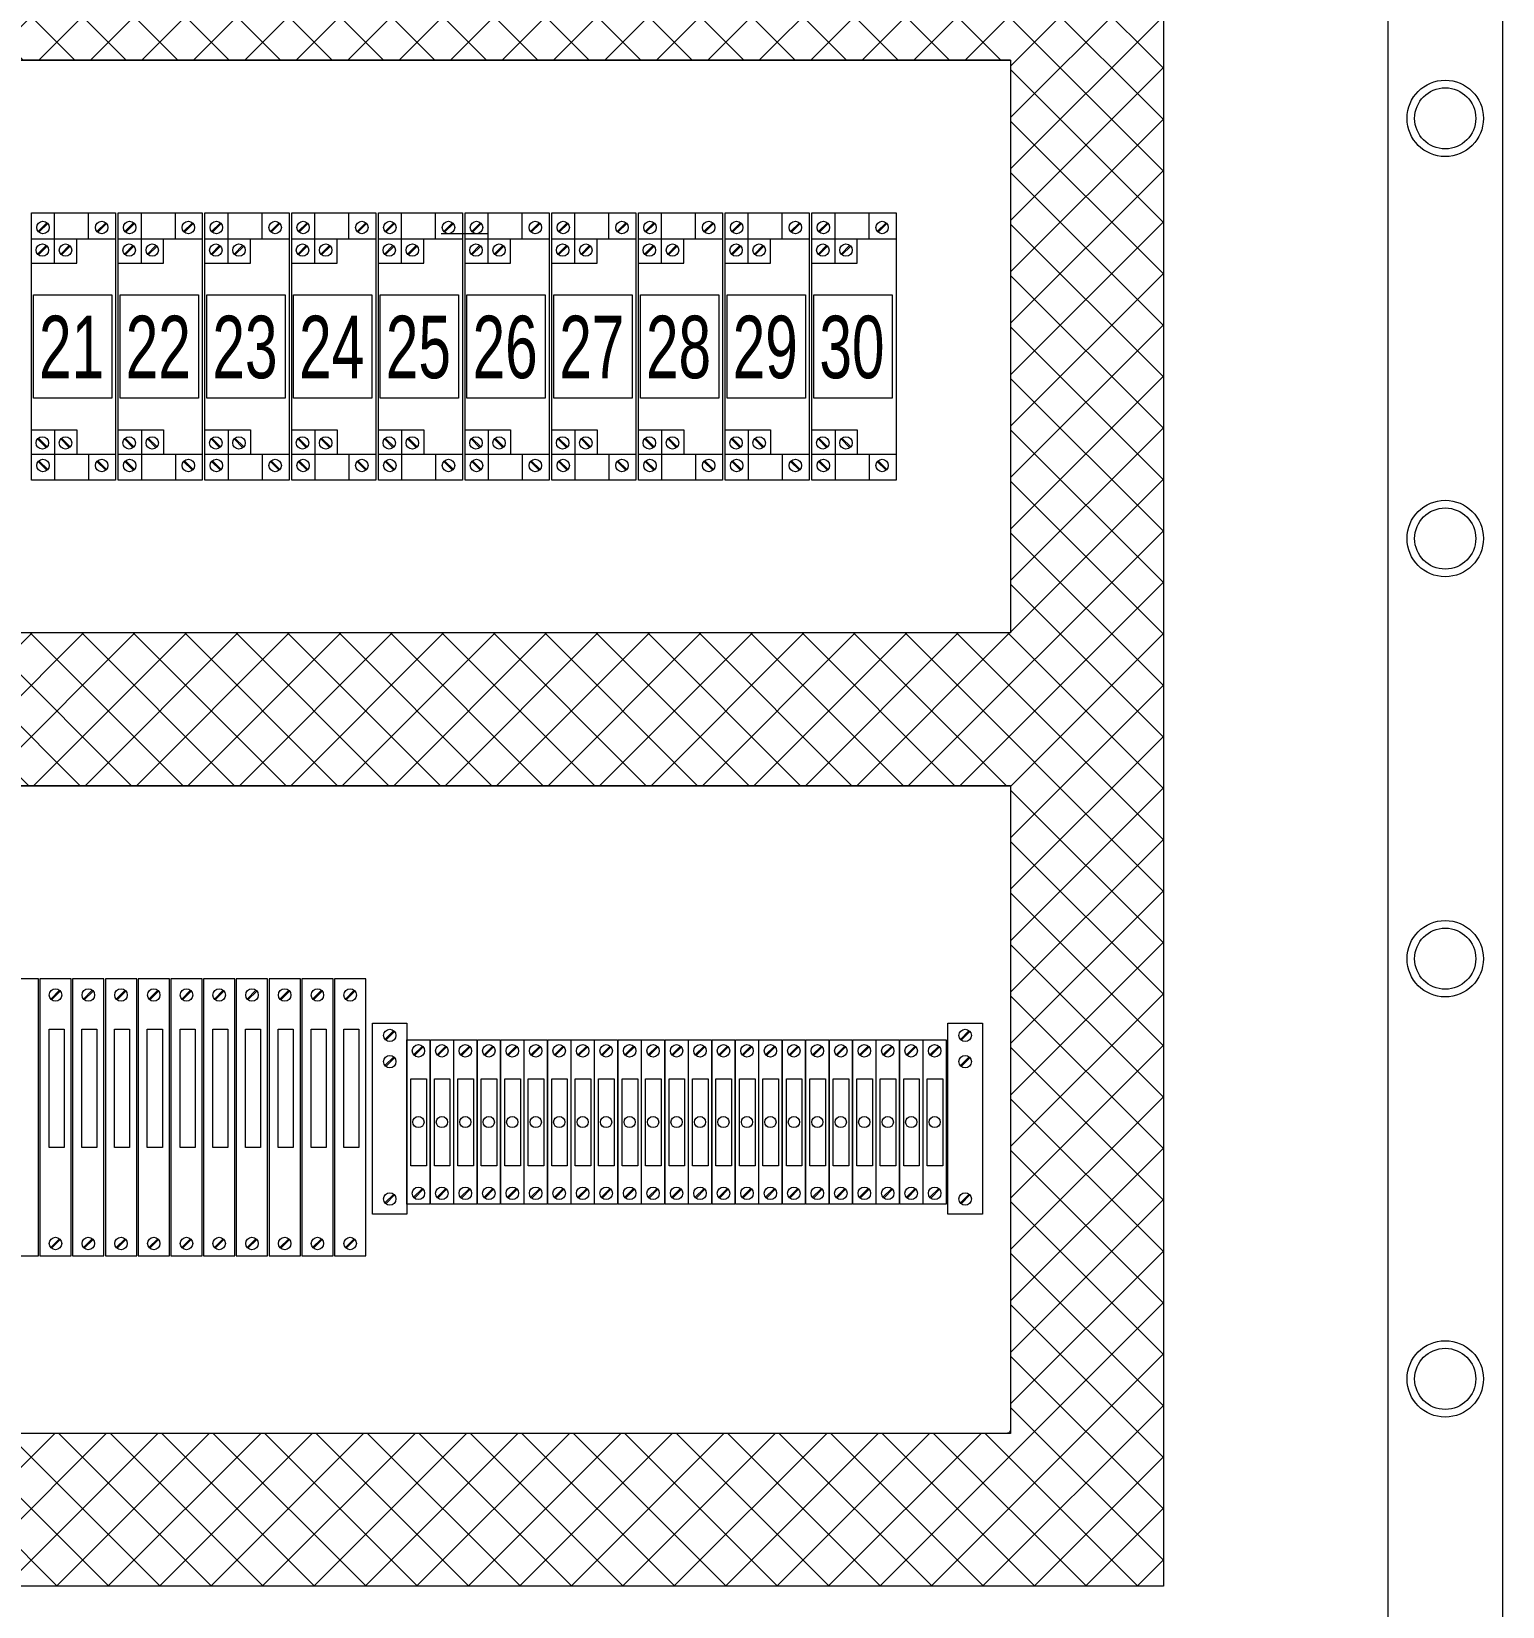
# Model space of a CAD drawing. Header units: millimetres. Extents: x 43457 to 72822, y 60284 to 123188.
# Drawn here: x 44801.3 to 45186.4, y 61870.8 to 62283.1 of the extents above; entities that cross this region are included whole.
import ezdxf

# ---------------------------------------------------------------- set-up
doc = ezdxf.new("R2010")
doc.units = ezdxf.units.MM
doc.header["$LTSCALE"] = 10
doc.layers.add('1轮廓实线层', color=7, linetype='Continuous', lineweight=18)
doc.layers.add('6文字层', color=3, linetype='Continuous', lineweight=18)
doc.styles.add('样式 1', font='', dxfattribs={"width": 0.9})
doc.styles.get('样式 1').set_extended_font_data('幼圆')

msp = doc.modelspace()

# ---------------------------------------------------------------- hatches: boundary and pattern name
at = {"layer": '1轮廓实线层'}
h = msp.add_hatch(dxfattribs=at)
h.set_pattern_fill('ANSI37', color=4, scale=3, style=0)
h.set_pattern_definition([(45, (4295.804, 0), (-6.7351921, 6.7351921), []), (135, (4295.804, 0), (-6.7351921, -6.7351921), [])])
h.paths.add_polyline_path([(44314.25, 62495.65), (45057.67, 62495.65), (45057.67, 62315.64), (44314.25, 62315.64)], flags=16)
h.paths.add_polyline_path([(44314.23, 62275.64), (45057.67, 62275.64), (45057.67, 62125.64), (44314.23, 62125.64)], flags=16)
h.paths.add_polyline_path([(44314.23, 62085.64), (45057.67, 62085.64), (45057.67, 61916.1), (44314.23, 61916.1)], flags=16)
h.paths.add_polyline_path([(44275.23, 62534.64), (45097.67, 62534.64), (45097.67, 61876.11), (44275.23, 61876.11)])

# ---------------------------------------------------------------- linework, layer by layer
for p, q in [((45057.67, 62275.64), (44314.23, 62275.64)), ((45057.67, 62125.64), (44314.23, 62125.64)), ((45057.67, 62085.64), (44314.23, 62085.64))]:
    msp.add_line(p, q, dxfattribs=at)
at = {"layer": '1轮廓实线层', "lineweight": 13}
for p, q in [((44801.36, 62235.64), (44823.36, 62235.64)), ((44801.36, 62165.64), (44801.36, 62235.64)), ((44803.09, 62230.73), (44805.39, 62233.03)), ((44803.3, 62230.53), (44805.59, 62232.83)), ((44807.39, 62229.95), (44807.39, 62235.64)), ((44816.31, 62228.8), (44816.31, 62235.64)), ((44818.47, 62230.73), (44820.77, 62233.03)), ((44818.68, 62230.53), (44820.97, 62232.83)), ((44823.36, 62235.64), (44823.36, 62165.64)), ((44824.06, 62235.64), (44846.06, 62235.64)), ((44824.06, 62165.64), (44824.06, 62235.64)), ((44825.79, 62230.73), (44828.09, 62233.03)), ((44826, 62230.53), (44828.29, 62232.83)), ((44830.1, 62229.95), (44830.1, 62235.64)), ((44839.01, 62228.8), (44839.01, 62235.64)), ((44841.18, 62230.73), (44843.47, 62233.03)), ((44841.38, 62230.53), (44843.68, 62232.83)), ((44846.06, 62235.64), (44846.06, 62165.64)), ((44846.76, 62235.64), (44868.76, 62235.64)), ((44846.76, 62165.64), (44846.76, 62235.64)), ((44848.5, 62230.73), (44850.79, 62233.03)), ((44848.7, 62230.53), (44851, 62232.83)), ((44852.8, 62229.95), (44852.8, 62235.64)), ((44861.71, 62228.8), (44861.71, 62235.64)), ((44863.88, 62230.73), (44866.17, 62233.03)), ((44864.08, 62230.53), (44866.38, 62232.83)), ((44868.76, 62235.64), (44868.76, 62165.64)), ((44869.46, 62235.64), (44891.46, 62235.64)), ((44869.46, 62165.64), (44869.46, 62235.64)), ((44871.2, 62230.73), (44873.49, 62233.03)), ((44871.4, 62230.53), (44873.7, 62232.83)), ((44875.5, 62229.95), (44875.5, 62235.64)), ((44884.41, 62228.8), (44884.41, 62235.64)), ((44886.58, 62230.73), (44888.87, 62233.03)), ((44886.78, 62230.53), (44889.08, 62232.83)), ((44891.46, 62235.64), (44891.46, 62165.64)), ((44892.16, 62235.64), (44914.16, 62235.64)), ((44892.16, 62165.64), (44892.16, 62235.64)), ((44893.9, 62230.73), (44896.19, 62233.03)), ((44894.1, 62230.53), (44896.4, 62232.83)), ((44898.2, 62229.95), (44898.2, 62235.64)), ((44907.11, 62228.8), (44907.11, 62235.64)), ((44909.28, 62230.73), (44911.58, 62233.03)), ((44909.48, 62230.53), (44911.78, 62232.83)), ((44914.16, 62235.64), (44914.16, 62165.64)), ((44914.86, 62235.64), (44936.86, 62235.64)), ((44914.86, 62165.64), (44914.86, 62235.64)), ((44916.6, 62230.73), (44918.9, 62233.03)), ((44916.8, 62230.53), (44919.1, 62232.83)), ((44920.9, 62229.95), (44920.9, 62235.64)), ((44929.81, 62228.8), (44929.81, 62235.64)), ((44931.98, 62230.73), (44934.28, 62233.03)), ((44932.18, 62230.53), (44934.48, 62232.83)), ((44936.86, 62235.64), (44936.86, 62165.64)), ((44937.56, 62235.64), (44959.56, 62235.64)), ((44937.56, 62165.64), (44937.56, 62235.64)), ((44939.3, 62230.73), (44941.6, 62233.03)), ((44939.5, 62230.53), (44941.8, 62232.83)), ((44943.6, 62229.95), (44943.6, 62235.64)), ((44952.51, 62228.8), (44952.51, 62235.64)), ((44954.68, 62230.73), (44956.98, 62233.03)), ((44954.88, 62230.53), (44957.18, 62232.83)), ((44959.56, 62235.64), (44959.56, 62165.64)), ((44960.26, 62235.64), (44982.26, 62235.64)), ((44960.26, 62165.64), (44960.26, 62235.64)), ((44962, 62230.73), (44964.3, 62233.03)), ((44962.2, 62230.53), (44964.5, 62232.83)), ((44966.3, 62229.95), (44966.3, 62235.64)), ((44975.21, 62228.8), (44975.21, 62235.64)), ((44977.38, 62230.73), (44979.68, 62233.03)), ((44977.58, 62230.53), (44979.88, 62232.83)), ((44982.26, 62235.64), (44982.26, 62165.64)), ((44982.97, 62235.64), (45004.97, 62235.64)), ((44982.97, 62165.64), (44982.97, 62235.64)), ((44984.7, 62230.73), (44987, 62233.03)), ((44984.9, 62230.53), (44987.2, 62232.83)), ((44989, 62229.95), (44989, 62235.64)), ((44997.91, 62228.8), (44997.91, 62235.64)), ((45000.08, 62230.73), (45002.38, 62233.03)), ((45000.28, 62230.53), (45002.58, 62232.83)), ((45004.97, 62235.64), (45004.97, 62165.64)), ((45005.67, 62235.64), (45027.67, 62235.64)), ((45005.67, 62165.64), (45005.67, 62235.64)), ((45007.4, 62230.73), (45009.7, 62233.03)), ((45007.6, 62230.53), (45009.9, 62232.83)), ((45011.7, 62229.95), (45011.7, 62235.64)), ((45020.61, 62228.8), (45020.61, 62235.64)), ((45022.78, 62230.73), (45025.08, 62233.03)), ((45022.98, 62230.53), (45025.28, 62232.83)), ((45027.67, 62235.64), (45027.67, 62165.64)), ((44801.36, 62228.8), (44823.36, 62228.8)), ((44807.39, 62222.46), (44807.39, 62229.95)), ((44813.23, 62222.46), (44813.23, 62228.8)), ((44824.06, 62228.8), (44846.06, 62228.8)), ((44830.1, 62222.46), (44830.1, 62229.95)), ((44835.94, 62222.46), (44835.94, 62228.8)), ((44846.76, 62228.8), (44868.76, 62228.8)), ((44852.8, 62222.46), (44852.8, 62229.95)), ((44858.64, 62222.46), (44858.64, 62228.8)), ((44869.46, 62228.8), (44891.46, 62228.8)), ((44875.5, 62222.46), (44875.5, 62229.95)), ((44881.34, 62222.46), (44881.34, 62228.8)), ((44892.16, 62228.8), (44914.16, 62228.8)), ((44898.2, 62222.46), (44898.2, 62229.95)), ((44904.04, 62222.46), (44904.04, 62228.8)), ((44917.57, 62230.1), (44908.57, 62230.1)), ((44918.81, 62230.1), (44909.81, 62230.1)), ((44920.85, 62230.1), (44911.85, 62230.1)), ((44914.86, 62228.8), (44936.86, 62228.8)), ((44920.9, 62222.46), (44920.9, 62229.95)), ((44926.74, 62222.46), (44926.74, 62228.8)), ((44937.56, 62228.8), (44959.56, 62228.8)), ((44943.6, 62222.46), (44943.6, 62229.95)), ((44949.44, 62222.46), (44949.44, 62228.8)), ((44960.26, 62228.8), (44982.26, 62228.8)), ((44966.3, 62222.46), (44966.3, 62229.95)), ((44972.14, 62222.46), (44972.14, 62228.8)), ((44982.97, 62228.8), (45004.97, 62228.8)), ((44989, 62222.46), (44989, 62229.95)), ((44994.84, 62222.46), (44994.84, 62228.8)), ((45005.67, 62228.8), (45027.67, 62228.8)), ((45011.7, 62222.46), (45011.7, 62229.95)), ((45017.54, 62222.46), (45017.54, 62228.8)), ((44802.95, 62224.83), (44805.25, 62227.13)), ((44803.15, 62224.63), (44805.45, 62226.93)), ((44809.01, 62224.83), (44811.31, 62227.13)), ((44809.21, 62224.63), (44811.51, 62226.93)), ((44825.65, 62224.83), (44827.95, 62227.13)), ((44825.85, 62224.63), (44828.15, 62226.93)), ((44831.71, 62224.83), (44834.01, 62227.13)), ((44831.91, 62224.63), (44834.21, 62226.93)), ((44848.35, 62224.83), (44850.65, 62227.13)), ((44848.55, 62224.63), (44850.85, 62226.93)), ((44854.41, 62224.83), (44856.71, 62227.13)), ((44854.61, 62224.63), (44856.91, 62226.93)), ((44871.05, 62224.83), (44873.35, 62227.13)), ((44871.25, 62224.63), (44873.55, 62226.93)), ((44877.11, 62224.83), (44879.41, 62227.13)), ((44877.31, 62224.63), (44879.61, 62226.93)), ((44893.75, 62224.83), (44896.05, 62227.13)), ((44893.95, 62224.63), (44896.25, 62226.93)), ((44899.81, 62224.83), (44902.11, 62227.13)), ((44900.01, 62224.63), (44902.31, 62226.93)), ((44916.45, 62224.83), (44918.75, 62227.13)), ((44916.65, 62224.63), (44918.95, 62226.93)), ((44922.51, 62224.83), (44924.81, 62227.13)), ((44922.71, 62224.63), (44925.01, 62226.93)), ((44939.15, 62224.83), (44941.45, 62227.13)), ((44939.35, 62224.63), (44941.65, 62226.93)), ((44945.21, 62224.83), (44947.51, 62227.13)), ((44945.41, 62224.63), (44947.71, 62226.93)), ((44961.85, 62224.83), (44964.15, 62227.13)), ((44962.05, 62224.63), (44964.35, 62226.93)), ((44967.91, 62224.83), (44970.21, 62227.13)), ((44968.11, 62224.63), (44970.41, 62226.93)), ((44984.55, 62224.83), (44986.85, 62227.13)), ((44984.75, 62224.63), (44987.05, 62226.93)), ((44990.61, 62224.83), (44992.91, 62227.13)), ((44990.81, 62224.63), (44993.11, 62226.93)), ((45007.25, 62224.83), (45009.55, 62227.13)), ((45007.45, 62224.63), (45009.75, 62226.93)), ((45013.31, 62224.83), (45015.61, 62227.13)), ((45013.51, 62224.63), (45015.81, 62226.93)), ((44801.36, 62222.46), (44813.23, 62222.46)), ((44824.06, 62222.46), (44835.94, 62222.46)), ((44846.76, 62222.46), (44858.64, 62222.46)), ((44869.46, 62222.46), (44881.34, 62222.46)), ((44892.16, 62222.46), (44904.04, 62222.46)), ((44914.86, 62222.46), (44926.74, 62222.46)), ((44937.56, 62222.46), (44949.44, 62222.46)), ((44960.26, 62222.46), (44972.14, 62222.46)), ((44982.97, 62222.46), (44994.84, 62222.46)), ((45005.67, 62222.46), (45017.54, 62222.46)), ((44801.36, 62178.82), (44813.23, 62178.82)), ((44807.39, 62178.82), (44807.39, 62171.33)), ((44813.23, 62178.82), (44813.23, 62172.47)), ((44824.06, 62178.82), (44835.94, 62178.82)), ((44830.1, 62178.82), (44830.1, 62171.33)), ((44835.94, 62178.82), (44835.94, 62172.47)), ((44846.76, 62178.82), (44858.64, 62178.82)), ((44852.8, 62178.82), (44852.8, 62171.33)), ((44858.64, 62178.82), (44858.64, 62172.47)), ((44869.46, 62178.82), (44881.34, 62178.82)), ((44875.5, 62178.82), (44875.5, 62171.33)), ((44881.34, 62178.82), (44881.34, 62172.47)), ((44892.16, 62178.82), (44904.04, 62178.82)), ((44898.2, 62178.82), (44898.2, 62171.33)), ((44904.04, 62178.82), (44904.04, 62172.47)), ((44914.86, 62178.82), (44926.74, 62178.82)), ((44920.9, 62178.82), (44920.9, 62171.33)), ((44926.74, 62178.82), (44926.74, 62172.47)), ((44937.56, 62178.82), (44949.44, 62178.82)), ((44943.6, 62178.82), (44943.6, 62171.33)), ((44949.44, 62178.82), (44949.44, 62172.47)), ((44960.26, 62178.82), (44972.14, 62178.82)), ((44966.3, 62178.82), (44966.3, 62171.33)), ((44972.14, 62178.82), (44972.14, 62172.47)), ((44982.97, 62178.82), (44994.84, 62178.82)), ((44989, 62178.82), (44989, 62171.33)), ((44994.84, 62178.82), (44994.84, 62172.47)), ((45005.67, 62178.82), (45017.54, 62178.82)), ((45011.7, 62178.82), (45011.7, 62171.33)), ((45017.54, 62178.82), (45017.54, 62172.47)), ((44802.95, 62176.45), (44805.25, 62174.15)), ((44803.15, 62176.65), (44805.45, 62174.35)), ((44809.01, 62176.45), (44811.31, 62174.15)), ((44809.21, 62176.65), (44811.51, 62174.35)), ((44825.65, 62176.45), (44827.95, 62174.15)), ((44825.85, 62176.65), (44828.15, 62174.35)), ((44831.71, 62176.45), (44834.01, 62174.15)), ((44831.91, 62176.65), (44834.21, 62174.35)), ((44848.35, 62176.45), (44850.65, 62174.15)), ((44848.55, 62176.65), (44850.85, 62174.35)), ((44854.41, 62176.45), (44856.71, 62174.15)), ((44854.61, 62176.65), (44856.91, 62174.35)), ((44871.05, 62176.45), (44873.35, 62174.15)), ((44871.25, 62176.65), (44873.55, 62174.35)), ((44877.11, 62176.45), (44879.41, 62174.15)), ((44877.31, 62176.65), (44879.61, 62174.35)), ((44893.75, 62176.45), (44896.05, 62174.15)), ((44893.95, 62176.65), (44896.25, 62174.35)), ((44899.81, 62176.45), (44902.11, 62174.15)), ((44900.01, 62176.65), (44902.31, 62174.35)), ((44916.45, 62176.45), (44918.75, 62174.15)), ((44916.65, 62176.65), (44918.95, 62174.35)), ((44922.51, 62176.45), (44924.81, 62174.15)), ((44922.71, 62176.65), (44925.01, 62174.35)), ((44939.15, 62176.45), (44941.45, 62174.15)), ((44939.35, 62176.65), (44941.65, 62174.35)), ((44945.21, 62176.45), (44947.51, 62174.15)), ((44945.41, 62176.65), (44947.71, 62174.35)), ((44961.85, 62176.45), (44964.15, 62174.15)), ((44962.05, 62176.65), (44964.35, 62174.35)), ((44967.91, 62176.45), (44970.21, 62174.15)), ((44968.11, 62176.65), (44970.41, 62174.35)), ((44984.55, 62176.45), (44986.85, 62174.15)), ((44984.75, 62176.65), (44987.05, 62174.35)), ((44990.61, 62176.45), (44992.91, 62174.15)), ((44990.81, 62176.65), (44993.11, 62174.35)), ((45007.25, 62176.45), (45009.55, 62174.15)), ((45007.45, 62176.65), (45009.75, 62174.35)), ((45013.31, 62176.45), (45015.61, 62174.15)), ((45013.51, 62176.65), (45015.81, 62174.35)), ((44801.36, 62172.47), (44823.36, 62172.47)), ((44803.09, 62170.55), (44805.39, 62168.25)), ((44803.3, 62170.75), (44805.59, 62168.45)), ((44807.39, 62171.33), (44807.39, 62165.64)), ((44816.31, 62172.47), (44816.31, 62165.64)), ((44818.47, 62170.55), (44820.77, 62168.25)), ((44818.68, 62170.75), (44820.97, 62168.45)), ((44824.06, 62172.47), (44846.06, 62172.47)), ((44825.79, 62170.55), (44828.09, 62168.25)), ((44826, 62170.75), (44828.29, 62168.45)), ((44830.1, 62171.33), (44830.1, 62165.64)), ((44839.01, 62172.47), (44839.01, 62165.64)), ((44841.18, 62170.55), (44843.47, 62168.25)), ((44841.38, 62170.75), (44843.68, 62168.45)), ((44846.76, 62172.47), (44868.76, 62172.47)), ((44848.5, 62170.55), (44850.79, 62168.25)), ((44848.7, 62170.75), (44851, 62168.45)), ((44852.8, 62171.33), (44852.8, 62165.64)), ((44861.71, 62172.47), (44861.71, 62165.64)), ((44863.88, 62170.55), (44866.17, 62168.25)), ((44864.08, 62170.75), (44866.38, 62168.45)), ((44869.46, 62172.47), (44891.46, 62172.47)), ((44871.2, 62170.55), (44873.49, 62168.25)), ((44871.4, 62170.75), (44873.7, 62168.45)), ((44875.5, 62171.33), (44875.5, 62165.64)), ((44884.41, 62172.47), (44884.41, 62165.64)), ((44886.58, 62170.55), (44888.87, 62168.25)), ((44886.78, 62170.75), (44889.08, 62168.45)), ((44892.16, 62172.47), (44914.16, 62172.47)), ((44893.9, 62170.55), (44896.19, 62168.25)), ((44894.1, 62170.75), (44896.4, 62168.45)), ((44898.2, 62171.33), (44898.2, 62165.64)), ((44907.11, 62172.47), (44907.11, 62165.64)), ((44909.28, 62170.55), (44911.58, 62168.25)), ((44909.48, 62170.75), (44911.78, 62168.45)), ((44914.86, 62172.47), (44936.86, 62172.47)), ((44916.6, 62170.55), (44918.9, 62168.25)), ((44916.8, 62170.75), (44919.1, 62168.45)), ((44920.9, 62171.33), (44920.9, 62165.64)), ((44929.81, 62172.47), (44929.81, 62165.64)), ((44931.98, 62170.55), (44934.28, 62168.25)), ((44932.18, 62170.75), (44934.48, 62168.45)), ((44937.56, 62172.47), (44959.56, 62172.47)), ((44939.3, 62170.55), (44941.6, 62168.25)), ((44939.5, 62170.75), (44941.8, 62168.45)), ((44943.6, 62171.33), (44943.6, 62165.64)), ((44952.51, 62172.47), (44952.51, 62165.64)), ((44954.68, 62170.55), (44956.98, 62168.25)), ((44954.88, 62170.75), (44957.18, 62168.45)), ((44960.26, 62172.47), (44982.26, 62172.47)), ((44962, 62170.55), (44964.3, 62168.25)), ((44962.2, 62170.75), (44964.5, 62168.45)), ((44966.3, 62171.33), (44966.3, 62165.64)), ((44975.21, 62172.47), (44975.21, 62165.64)), ((44977.38, 62170.55), (44979.68, 62168.25)), ((44977.58, 62170.75), (44979.88, 62168.45)), ((44982.97, 62172.47), (45004.97, 62172.47)), ((44984.7, 62170.55), (44987, 62168.25)), ((44984.9, 62170.75), (44987.2, 62168.45)), ((44989, 62171.33), (44989, 62165.64)), ((44997.91, 62172.47), (44997.91, 62165.64)), ((45000.08, 62170.55), (45002.38, 62168.25)), ((45000.28, 62170.75), (45002.58, 62168.45)), ((45005.67, 62172.47), (45027.67, 62172.47)), ((45007.4, 62170.55), (45009.7, 62168.25)), ((45007.6, 62170.75), (45009.9, 62168.45)), ((45011.7, 62171.33), (45011.7, 62165.64)), ((45020.61, 62172.47), (45020.61, 62165.64)), ((45022.78, 62170.55), (45025.08, 62168.25)), ((45022.98, 62170.75), (45025.28, 62168.45)), ((44823.36, 62165.64), (44801.36, 62165.64)), ((44846.06, 62165.64), (44824.06, 62165.64)), ((44868.76, 62165.64), (44846.76, 62165.64)), ((44891.46, 62165.64), (44869.46, 62165.64)), ((44914.16, 62165.64), (44892.16, 62165.64)), ((44936.86, 62165.64), (44914.86, 62165.64)), ((44959.56, 62165.64), (44937.56, 62165.64)), ((44982.26, 62165.64), (44960.26, 62165.64)), ((45004.97, 62165.64), (44982.97, 62165.64)), ((45027.67, 62165.64), (45005.67, 62165.64)), ((44803.17, 62035.07), (44794.97, 62035.07)), ((44803.17, 61962.57), (44803.17, 62035.07)), ((44811.74, 62035.07), (44803.54, 62035.07)), ((44803.54, 62035.07), (44803.54, 61962.57)), ((44811.74, 61962.57), (44811.74, 62035.07)), ((44820.31, 62035.07), (44812.11, 62035.07)), ((44812.11, 62035.07), (44812.11, 61962.57)), ((44820.31, 61962.57), (44820.31, 62035.07)), ((44828.88, 62035.07), (44820.68, 62035.07)), ((44820.68, 62035.07), (44820.68, 61962.57)), ((44828.88, 61962.57), (44828.88, 62035.07)), ((44837.45, 62035.07), (44829.25, 62035.07)), ((44829.25, 62035.07), (44829.25, 61962.57)), ((44837.45, 61962.57), (44837.45, 62035.07)), ((44846.02, 62035.07), (44837.82, 62035.07)), ((44837.82, 62035.07), (44837.82, 61962.57)), ((44846.02, 61962.57), (44846.02, 62035.07)), ((44854.59, 62035.07), (44846.39, 62035.07)), ((44846.39, 62035.07), (44846.39, 61962.57)), ((44854.59, 61962.57), (44854.59, 62035.07)), ((44863.16, 62035.07), (44854.96, 62035.07)), ((44854.96, 62035.07), (44854.96, 61962.57)), ((44863.16, 61962.57), (44863.16, 62035.07)), ((44871.73, 62035.07), (44863.53, 62035.07)), ((44863.53, 62035.07), (44863.53, 61962.57)), ((44871.73, 61962.57), (44871.73, 62035.07)), ((44880.3, 62035.07), (44872.1, 62035.07)), ((44872.1, 62035.07), (44872.1, 61962.57)), ((44880.3, 61962.57), (44880.3, 62035.07)), ((44888.87, 62035.07), (44880.67, 62035.07)), ((44880.67, 62035.07), (44880.67, 61962.57)), ((44888.87, 61962.57), (44888.87, 62035.07)), ((44806.39, 62029.81), (44808.69, 62032.11)), ((44806.59, 62029.61), (44808.89, 62031.91)), ((44814.96, 62029.81), (44817.26, 62032.11)), ((44815.16, 62029.61), (44817.46, 62031.91)), ((44823.53, 62029.81), (44825.83, 62032.11)), ((44823.73, 62029.61), (44826.03, 62031.91)), ((44832.1, 62029.81), (44834.4, 62032.11)), ((44832.3, 62029.61), (44834.6, 62031.91)), ((44840.67, 62029.81), (44842.97, 62032.11)), ((44840.87, 62029.61), (44843.17, 62031.91)), ((44849.24, 62029.81), (44851.54, 62032.11)), ((44849.44, 62029.61), (44851.74, 62031.91)), ((44857.81, 62029.81), (44860.11, 62032.11)), ((44858.01, 62029.61), (44860.31, 62031.91)), ((44866.38, 62029.81), (44868.68, 62032.11)), ((44866.58, 62029.61), (44868.88, 62031.91)), ((44874.95, 62029.81), (44877.25, 62032.11)), ((44875.15, 62029.61), (44877.45, 62031.91)), ((44883.52, 62029.81), (44885.82, 62032.11)), ((44883.72, 62029.61), (44886.02, 62031.91)), ((44890.64, 62023.51), (44899.64, 62023.51)), ((44890.64, 61973.51), (44890.64, 62023.51)), ((44899.64, 62023.51), (44899.64, 61973.51)), ((45041.27, 62023.51), (45050.27, 62023.51)), ((45041.27, 61973.51), (45041.27, 62023.51)), ((45050.27, 62023.51), (45050.27, 61973.51)), ((44893.89, 62019.24), (44896.19, 62021.54)), ((44894.09, 62019.04), (44896.39, 62021.34)), ((44899.64, 62019.11), (44905.64, 62019.11)), ((44899.64, 61976.11), (44899.64, 62019.11)), ((44901.39, 62015.21), (44903.69, 62017.51)), ((44905.64, 62019.11), (44905.64, 61976.11)), ((44905.78, 62019.11), (44911.78, 62019.11)), ((44905.78, 61976.11), (44905.78, 62019.11)), ((44907.53, 62015.21), (44909.83, 62017.51)), ((44911.78, 62019.11), (44911.78, 61976.11)), ((44911.92, 62019.11), (44917.92, 62019.11)), ((44911.92, 61976.11), (44911.92, 62019.11)), ((44913.67, 62015.21), (44915.97, 62017.51)), ((44917.92, 62019.11), (44917.92, 61976.11)), ((44918.07, 62019.11), (44924.07, 62019.11)), ((44918.07, 61976.11), (44918.07, 62019.11)), ((44919.82, 62015.21), (44922.12, 62017.51)), ((44924.07, 62019.11), (44924.07, 61976.11)), ((44924.21, 62019.11), (44930.21, 62019.11)), ((44924.21, 61976.11), (44924.21, 62019.11)), ((44925.96, 62015.21), (44928.26, 62017.51)), ((44930.21, 62019.11), (44930.21, 61976.11)), ((44930.35, 62019.11), (44936.35, 62019.11)), ((44930.35, 61976.11), (44930.35, 62019.11)), ((44932.1, 62015.21), (44934.4, 62017.51)), ((44936.35, 62019.11), (44936.35, 61976.11)), ((44936.5, 62019.11), (44942.5, 62019.11)), ((44936.5, 61976.11), (44936.5, 62019.11)), ((44938.25, 62015.21), (44940.55, 62017.51)), ((44942.5, 62019.11), (44942.5, 61976.11)), ((44942.64, 62019.11), (44948.64, 62019.11)), ((44942.64, 61976.11), (44942.64, 62019.11)), ((44944.39, 62015.21), (44946.69, 62017.51)), ((44948.64, 62019.11), (44948.64, 61976.11)), ((44948.78, 62019.11), (44954.78, 62019.11)), ((44948.78, 61976.11), (44948.78, 62019.11)), ((44950.54, 62015.21), (44952.83, 62017.51)), ((44954.78, 62019.11), (44954.78, 61976.11)), ((44954.93, 62019.11), (44960.93, 62019.11)), ((44954.93, 61976.11), (44954.93, 62019.11)), ((44956.68, 62015.21), (44958.98, 62017.51)), ((44960.93, 62019.11), (44960.93, 61976.11)), ((44961.07, 62019.11), (44967.07, 62019.11)), ((44961.07, 61976.11), (44961.07, 62019.11)), ((44962.82, 62015.21), (44965.12, 62017.51)), ((44967.07, 62019.11), (44967.07, 61976.11)), ((44967.22, 62019.11), (44973.22, 62019.11)), ((44967.22, 61976.11), (44967.22, 62019.11)), ((44968.97, 62015.21), (44971.26, 62017.51)), ((44973.22, 62019.11), (44973.22, 61976.11)), ((44973.36, 62019.11), (44979.36, 62019.11)), ((44973.36, 61976.11), (44973.36, 62019.11)), ((44975.11, 62015.21), (44977.41, 62017.51)), ((44979.36, 62019.11), (44979.36, 61976.11)), ((44979.5, 62019.11), (44985.5, 62019.11)), ((44979.5, 61976.11), (44979.5, 62019.11)), ((44981.25, 62015.21), (44983.55, 62017.51)), ((44985.5, 62019.11), (44985.5, 61976.11)), ((44985.65, 62019.11), (44991.65, 62019.11)), ((44985.65, 61976.11), (44985.65, 62019.11)), ((44987.4, 62015.21), (44989.69, 62017.51)), ((44991.65, 62019.11), (44991.65, 61976.11)), ((44991.79, 62019.11), (44997.79, 62019.11)), ((44991.79, 61976.11), (44991.79, 62019.11)), ((44993.54, 62015.21), (44995.84, 62017.51)), ((44997.79, 62019.11), (44997.79, 61976.11)), ((44997.93, 62019.11), (45003.93, 62019.11)), ((44997.93, 61976.11), (44997.93, 62019.11)), ((44999.68, 62015.21), (45001.98, 62017.51)), ((45003.93, 62019.11), (45003.93, 61976.11)), ((45004.08, 62019.11), (45010.08, 62019.11)), ((45004.08, 61976.11), (45004.08, 62019.11)), ((45005.83, 62015.21), (45008.13, 62017.51)), ((45010.08, 62019.11), (45010.08, 61976.11)), ((45010.22, 62019.11), (45016.22, 62019.11)), ((45010.22, 61976.11), (45010.22, 62019.11)), ((45011.97, 62015.21), (45014.27, 62017.51)), ((45016.22, 62019.11), (45016.22, 61976.11)), ((45016.36, 62019.11), (45022.36, 62019.11)), ((45016.36, 61976.11), (45016.36, 62019.11)), ((45018.11, 62015.21), (45020.41, 62017.51)), ((45022.36, 62019.11), (45022.36, 61976.11)), ((45022.51, 62019.11), (45028.51, 62019.11)), ((45022.51, 61976.11), (45022.51, 62019.11)), ((45024.26, 62015.21), (45026.56, 62017.51)), ((45028.51, 62019.11), (45028.51, 61976.11)), ((45028.65, 62019.11), (45034.65, 62019.11)), ((45028.65, 61976.11), (45028.65, 62019.11)), ((45030.4, 62015.21), (45032.7, 62017.51)), ((45034.65, 62019.11), (45034.65, 61976.11)), ((45034.79, 62019.11), (45040.79, 62019.11)), ((45034.79, 61976.11), (45034.79, 62019.11)), ((45036.54, 62015.21), (45038.84, 62017.51)), ((45040.79, 62019.11), (45040.79, 61976.11)), ((45040.94, 61976.11), (45040.94, 62019.11)), ((45044.52, 62019.24), (45046.82, 62021.54)), ((45044.72, 62019.04), (45047.02, 62021.34)), ((44893.89, 62012.37), (44896.19, 62014.67)), ((44894.09, 62012.17), (44896.39, 62014.46)), ((44901.59, 62015.01), (44903.89, 62017.31)), ((44907.73, 62015.01), (44910.03, 62017.31)), ((44913.88, 62015.01), (44916.17, 62017.31)), ((44920.02, 62015.01), (44922.32, 62017.31)), ((44926.16, 62015.01), (44928.46, 62017.31)), ((44932.31, 62015.01), (44934.6, 62017.31)), ((44938.45, 62015.01), (44940.75, 62017.31)), ((44944.59, 62015.01), (44946.89, 62017.31)), ((44950.74, 62015.01), (44953.04, 62017.31)), ((44956.88, 62015.01), (44959.18, 62017.31)), ((44963.02, 62015.01), (44965.32, 62017.31)), ((44969.17, 62015.01), (44971.47, 62017.31)), ((44975.31, 62015.01), (44977.61, 62017.31)), ((44981.45, 62015.01), (44983.75, 62017.31)), ((44987.6, 62015.01), (44989.9, 62017.31)), ((44993.74, 62015.01), (44996.04, 62017.31)), ((44999.89, 62015.01), (45002.18, 62017.31)), ((45006.03, 62015.01), (45008.33, 62017.31)), ((45012.17, 62015.01), (45014.47, 62017.31)), ((45018.32, 62015.01), (45020.61, 62017.31)), ((45024.46, 62015.01), (45026.76, 62017.31)), ((45030.6, 62015.01), (45032.9, 62017.31)), ((45036.75, 62015.01), (45039.04, 62017.31)), ((45044.52, 62012.37), (45046.82, 62014.67)), ((45044.72, 62012.17), (45047.02, 62014.46)), ((44893.89, 61976.42), (44896.19, 61978.72)), ((44894.09, 61976.22), (44896.39, 61978.52)), ((44901.39, 61977.91), (44903.69, 61980.21)), ((44901.59, 61977.71), (44903.89, 61980.01)), ((44907.53, 61977.91), (44909.83, 61980.21)), ((44907.73, 61977.71), (44910.03, 61980.01)), ((44913.67, 61977.91), (44915.97, 61980.21)), ((44913.88, 61977.71), (44916.17, 61980.01)), ((44919.82, 61977.91), (44922.12, 61980.21)), ((44920.02, 61977.71), (44922.32, 61980.01)), ((44925.96, 61977.91), (44928.26, 61980.21)), ((44926.16, 61977.71), (44928.46, 61980.01)), ((44932.1, 61977.91), (44934.4, 61980.21)), ((44932.31, 61977.71), (44934.6, 61980.01)), ((44938.25, 61977.91), (44940.55, 61980.21)), ((44938.45, 61977.71), (44940.75, 61980.01)), ((44944.39, 61977.91), (44946.69, 61980.21)), ((44944.59, 61977.71), (44946.89, 61980.01)), ((44950.54, 61977.91), (44952.83, 61980.21)), ((44950.74, 61977.71), (44953.04, 61980.01)), ((44956.68, 61977.91), (44958.98, 61980.21)), ((44956.88, 61977.71), (44959.18, 61980.01)), ((44962.82, 61977.91), (44965.12, 61980.21)), ((44963.02, 61977.71), (44965.32, 61980.01)), ((44968.97, 61977.91), (44971.26, 61980.21)), ((44969.17, 61977.71), (44971.47, 61980.01)), ((44975.11, 61977.91), (44977.41, 61980.21)), ((44975.31, 61977.71), (44977.61, 61980.01)), ((44981.25, 61977.91), (44983.55, 61980.21)), ((44981.45, 61977.71), (44983.75, 61980.01)), ((44987.4, 61977.91), (44989.69, 61980.21)), ((44987.6, 61977.71), (44989.9, 61980.01)), ((44993.54, 61977.91), (44995.84, 61980.21)), ((44993.74, 61977.71), (44996.04, 61980.01)), ((44999.68, 61977.91), (45001.98, 61980.21)), ((44999.89, 61977.71), (45002.18, 61980.01)), ((45005.83, 61977.91), (45008.13, 61980.21)), ((45006.03, 61977.71), (45008.33, 61980.01)), ((45011.97, 61977.91), (45014.27, 61980.21)), ((45012.17, 61977.71), (45014.47, 61980.01)), ((45018.11, 61977.91), (45020.41, 61980.21)), ((45018.32, 61977.71), (45020.61, 61980.01)), ((45024.26, 61977.91), (45026.56, 61980.21)), ((45024.46, 61977.71), (45026.76, 61980.01)), ((45030.4, 61977.91), (45032.7, 61980.21)), ((45030.6, 61977.71), (45032.9, 61980.01)), ((45036.54, 61977.91), (45038.84, 61980.21)), ((45036.75, 61977.71), (45039.04, 61980.01)), ((45044.52, 61976.42), (45046.82, 61978.72)), ((45044.72, 61976.22), (45047.02, 61978.52)), ((44899.64, 61973.51), (44890.64, 61973.51)), ((44905.64, 61976.11), (44899.64, 61976.11)), ((44911.78, 61976.11), (44905.78, 61976.11)), ((44917.92, 61976.11), (44911.92, 61976.11)), ((44924.07, 61976.11), (44918.07, 61976.11)), ((44930.21, 61976.11), (44924.21, 61976.11)), ((44936.35, 61976.11), (44930.35, 61976.11)), ((44942.5, 61976.11), (44936.5, 61976.11)), ((44948.64, 61976.11), (44942.64, 61976.11)), ((44954.78, 61976.11), (44948.78, 61976.11)), ((44960.93, 61976.11), (44954.93, 61976.11)), ((44967.07, 61976.11), (44961.07, 61976.11)), ((44973.22, 61976.11), (44967.22, 61976.11)), ((44979.36, 61976.11), (44973.36, 61976.11)), ((44985.5, 61976.11), (44979.5, 61976.11)), ((44991.65, 61976.11), (44985.65, 61976.11)), ((44997.79, 61976.11), (44991.79, 61976.11)), ((45003.93, 61976.11), (44997.93, 61976.11)), ((45010.08, 61976.11), (45004.08, 61976.11)), ((45016.22, 61976.11), (45010.22, 61976.11)), ((45022.36, 61976.11), (45016.36, 61976.11)), ((45028.51, 61976.11), (45022.51, 61976.11)), ((45034.65, 61976.11), (45028.65, 61976.11)), ((45040.79, 61976.11), (45034.79, 61976.11)), ((45050.27, 61973.51), (45041.27, 61973.51)), ((44806.39, 61964.77), (44808.69, 61967.07)), ((44806.59, 61964.57), (44808.89, 61966.87)), ((44814.96, 61964.77), (44817.26, 61967.07)), ((44815.16, 61964.57), (44817.46, 61966.87)), ((44823.53, 61964.77), (44825.83, 61967.07)), ((44823.73, 61964.57), (44826.03, 61966.87)), ((44832.1, 61964.77), (44834.4, 61967.07)), ((44832.3, 61964.57), (44834.6, 61966.87)), ((44840.67, 61964.77), (44842.97, 61967.07)), ((44840.87, 61964.57), (44843.17, 61966.87)), ((44849.24, 61964.77), (44851.54, 61967.07)), ((44849.44, 61964.57), (44851.74, 61966.87)), ((44857.81, 61964.77), (44860.11, 61967.07)), ((44858.01, 61964.57), (44860.31, 61966.87)), ((44866.38, 61964.77), (44868.68, 61967.07)), ((44866.58, 61964.57), (44868.88, 61966.87)), ((44874.95, 61964.77), (44877.25, 61967.07)), ((44875.15, 61964.57), (44877.45, 61966.87)), ((44883.52, 61964.77), (44885.82, 61967.07)), ((44883.72, 61964.57), (44886.02, 61966.87)), ((44794.97, 61962.57), (44803.17, 61962.57)), ((44803.54, 61962.57), (44811.74, 61962.57)), ((44812.11, 61962.57), (44820.31, 61962.57)), ((44820.68, 61962.57), (44828.88, 61962.57)), ((44829.25, 61962.57), (44837.45, 61962.57)), ((44837.82, 61962.57), (44846.02, 61962.57)), ((44846.39, 61962.57), (44854.59, 61962.57)), ((44854.96, 61962.57), (44863.16, 61962.57)), ((44863.53, 61962.57), (44871.73, 61962.57)), ((44872.1, 61962.57), (44880.3, 61962.57)), ((44880.67, 61962.57), (44888.87, 61962.57))]:
    msp.add_line(p, q, dxfattribs=at)
at = {"layer": '1轮廓实线层'}
for points in [[(44186.45, 62595.37, -0.414214), (44196.45, 62605.37), (45176.45, 62605.37, -0.414214), (45186.45, 62595.37), (45186.45, 61815.37, -0.414214), (45176.45, 61805.37), (44196.45, 61805.37, -0.414214), (44186.45, 61815.37)], [(44216.45, 62565.37, -0.414214), (44226.45, 62575.37), (45146.45, 62575.37, -0.414214), (45156.45, 62565.37), (45156.45, 61845.37, -0.414214), (45146.45, 61835.37), (44226.45, 61835.37, -0.414214), (44216.45, 61845.37)]]:
    msp.add_lwpolyline(points, format="xyb", close=True, dxfattribs=at)
for points in [[(44275.23, 62534.64), (45097.67, 62534.64), (45097.67, 61876.11), (44275.23, 61876.11)], [(44314.23, 62275.64), (45057.67, 62275.64), (45057.67, 62125.64), (44314.23, 62125.64)], [(44314.23, 62085.64), (45057.67, 62085.64), (45057.67, 61916.1), (44314.23, 61916.1)]]:
    msp.add_lwpolyline(points, close=True, dxfattribs=at)
msp.add_lwpolyline([(45057.67, 62275.64), (45057.67, 62125.64)], dxfattribs=at)
at = {"layer": '1轮廓实线层', "lineweight": 13}
for points in [[(44801.85, 62214.15), (44822.36, 62214.15), (44822.36, 62187.13), (44801.85, 62187.13)], [(44824.55, 62214.15), (44845.06, 62214.15), (44845.06, 62187.13), (44824.55, 62187.13)], [(44847.25, 62214.15), (44867.76, 62214.15), (44867.76, 62187.13), (44847.25, 62187.13)], [(44869.95, 62214.15), (44890.46, 62214.15), (44890.46, 62187.13), (44869.95, 62187.13)], [(44892.65, 62214.15), (44913.16, 62214.15), (44913.16, 62187.13), (44892.65, 62187.13)], [(44915.35, 62214.15), (44935.86, 62214.15), (44935.86, 62187.13), (44915.35, 62187.13)], [(44938.05, 62214.15), (44958.56, 62214.15), (44958.56, 62187.13), (44938.05, 62187.13)], [(44960.75, 62214.15), (44981.26, 62214.15), (44981.26, 62187.13), (44960.75, 62187.13)], [(44983.45, 62214.15), (45003.96, 62214.15), (45003.96, 62187.13), (44983.45, 62187.13)], [(45006.15, 62214.15), (45026.66, 62214.15), (45026.66, 62187.13), (45006.15, 62187.13)], [(44805.96, 62021.92), (44809.9, 62021.92), (44809.9, 61990.98), (44805.96, 61990.98)], [(44814.53, 62021.92), (44818.47, 62021.92), (44818.47, 61990.98), (44814.53, 61990.98)], [(44823.1, 62021.92), (44827.04, 62021.92), (44827.04, 61990.98), (44823.1, 61990.98)], [(44831.67, 62021.92), (44835.61, 62021.92), (44835.61, 61990.98), (44831.67, 61990.98)], [(44840.24, 62021.92), (44844.18, 62021.92), (44844.18, 61990.98), (44840.24, 61990.98)], [(44848.81, 62021.92), (44852.75, 62021.92), (44852.75, 61990.98), (44848.81, 61990.98)], [(44857.38, 62021.92), (44861.32, 62021.92), (44861.32, 61990.98), (44857.38, 61990.98)], [(44865.95, 62021.92), (44869.89, 62021.92), (44869.89, 61990.98), (44865.95, 61990.98)], [(44874.52, 62021.92), (44878.46, 62021.92), (44878.46, 61990.98), (44874.52, 61990.98)], [(44883.09, 62021.92), (44887.04, 62021.92), (44887.04, 61990.98), (44883.09, 61990.98)], [(44900.67, 62008.94), (44904.75, 62008.94), (44904.75, 61986.18), (44900.67, 61986.18)], [(44906.81, 62008.94), (44910.9, 62008.94), (44910.9, 61986.18), (44906.81, 61986.18)], [(44912.96, 62008.94), (44917.04, 62008.94), (44917.04, 61986.18), (44912.96, 61986.18)], [(44919.1, 62008.94), (44923.18, 62008.94), (44923.18, 61986.18), (44919.1, 61986.18)], [(44925.25, 62008.94), (44929.33, 62008.94), (44929.33, 61986.18), (44925.25, 61986.18)], [(44931.39, 62008.94), (44935.47, 62008.94), (44935.47, 61986.18), (44931.39, 61986.18)], [(44937.53, 62008.94), (44941.61, 62008.94), (44941.61, 61986.18), (44937.53, 61986.18)], [(44943.68, 62008.94), (44947.76, 62008.94), (44947.76, 61986.18), (44943.68, 61986.18)], [(44949.82, 62008.94), (44953.9, 62008.94), (44953.9, 61986.18), (44949.82, 61986.18)], [(44955.96, 62008.94), (44960.04, 62008.94), (44960.04, 61986.18), (44955.96, 61986.18)], [(44962.11, 62008.94), (44966.19, 62008.94), (44966.19, 61986.18), (44962.11, 61986.18)], [(44968.25, 62008.94), (44972.33, 62008.94), (44972.33, 61986.18), (44968.25, 61986.18)], [(44974.39, 62008.94), (44978.47, 62008.94), (44978.47, 61986.18), (44974.39, 61986.18)], [(44980.54, 62008.94), (44984.62, 62008.94), (44984.62, 61986.18), (44980.54, 61986.18)], [(44986.68, 62008.94), (44990.76, 62008.94), (44990.76, 61986.18), (44986.68, 61986.18)], [(44992.82, 62008.94), (44996.9, 62008.94), (44996.9, 61986.18), (44992.82, 61986.18)], [(44998.97, 62008.94), (45003.05, 62008.94), (45003.05, 61986.18), (44998.97, 61986.18)], [(45005.11, 62008.94), (45009.19, 62008.94), (45009.19, 61986.18), (45005.11, 61986.18)], [(45011.26, 62008.94), (45015.34, 62008.94), (45015.34, 61986.18), (45011.26, 61986.18)], [(45017.4, 62008.94), (45021.48, 62008.94), (45021.48, 61986.18), (45017.4, 61986.18)], [(45023.54, 62008.94), (45027.62, 62008.94), (45027.62, 61986.18), (45023.54, 61986.18)], [(45029.69, 62008.94), (45033.77, 62008.94), (45033.77, 61986.18), (45029.69, 61986.18)], [(45035.83, 62008.94), (45039.91, 62008.94), (45039.91, 61986.18), (45035.83, 61986.18)]]:
    msp.add_lwpolyline(points, close=True, dxfattribs=at)
at = {"layer": '1轮廓实线层'}
msp.add_lwpolyline([(45057.67, 62085.64), (45057.67, 61917.11, -0.414214), (45056.67, 61916.11), (44315.23, 61916.11, -0.414214), (44314.23, 61917.11), (44314.23, 62085.64)], format="xyb", dxfattribs=at)
for centre, radius in [((45171.45, 62260.37), 10), ((45171.45, 62260.37), 8), ((45171.45, 62150.37), 10), ((45171.45, 62150.37), 8), ((45171.45, 62040.37), 10), ((45171.45, 62040.37), 8), ((45171.45, 61930.37), 10), ((45171.45, 61930.37), 8)]:
    msp.add_circle(centre, radius, dxfattribs=at)
at = {"layer": '1轮廓实线层', "lineweight": 13}
for centre, radius in [((44804.34, 62231.78), 1.63), ((44819.72, 62231.78), 1.63), ((44827.04, 62231.78), 1.63), ((44842.42, 62231.78), 1.63), ((44849.74, 62231.78), 1.63), ((44865.13, 62231.78), 1.63), ((44872.45, 62231.78), 1.63), ((44887.83, 62231.78), 1.63), ((44895.15, 62231.78), 1.63), ((44910.53, 62231.78), 1.63), ((44917.85, 62231.78), 1.63), ((44933.23, 62231.78), 1.63), ((44940.55, 62231.78), 1.63), ((44955.93, 62231.78), 1.63), ((44963.25, 62231.78), 1.63), ((44978.63, 62231.78), 1.63), ((44985.95, 62231.78), 1.63), ((45001.33, 62231.78), 1.63), ((45008.65, 62231.78), 1.63), ((45024.03, 62231.78), 1.63), ((44804.2, 62225.88), 1.63), ((44810.26, 62225.88), 1.63), ((44826.9, 62225.88), 1.63), ((44832.96, 62225.88), 1.63), ((44849.6, 62225.88), 1.63), ((44855.66, 62225.88), 1.63), ((44872.3, 62225.88), 1.63), ((44878.36, 62225.88), 1.63), ((44895, 62225.88), 1.63), ((44901.06, 62225.88), 1.63), ((44917.7, 62225.88), 1.63), ((44923.76, 62225.88), 1.63), ((44940.4, 62225.88), 1.63), ((44946.46, 62225.88), 1.63), ((44963.1, 62225.88), 1.63), ((44969.16, 62225.88), 1.63), ((44985.8, 62225.88), 1.63), ((44991.86, 62225.88), 1.63), ((45008.5, 62225.88), 1.63), ((45014.56, 62225.88), 1.63), ((44804.2, 62175.4), 1.63), ((44810.26, 62175.4), 1.63), ((44826.9, 62175.4), 1.63), ((44832.96, 62175.4), 1.63), ((44849.6, 62175.4), 1.63), ((44855.66, 62175.4), 1.63), ((44872.3, 62175.4), 1.63), ((44878.36, 62175.4), 1.63), ((44895, 62175.4), 1.63), ((44901.06, 62175.4), 1.63), ((44917.7, 62175.4), 1.63), ((44923.76, 62175.4), 1.63), ((44940.4, 62175.4), 1.63), ((44946.46, 62175.4), 1.63), ((44963.1, 62175.4), 1.63), ((44969.16, 62175.4), 1.63), ((44985.8, 62175.4), 1.63), ((44991.86, 62175.4), 1.63), ((45008.5, 62175.4), 1.63), ((45014.56, 62175.4), 1.63), ((44804.34, 62169.5), 1.63), ((44819.72, 62169.5), 1.63), ((44827.04, 62169.5), 1.63), ((44842.42, 62169.5), 1.63), ((44849.74, 62169.5), 1.63), ((44865.13, 62169.5), 1.63), ((44872.45, 62169.5), 1.63), ((44887.83, 62169.5), 1.63), ((44895.15, 62169.5), 1.63), ((44910.53, 62169.5), 1.63), ((44917.85, 62169.5), 1.63), ((44933.23, 62169.5), 1.63), ((44940.55, 62169.5), 1.63), ((44955.93, 62169.5), 1.63), ((44963.25, 62169.5), 1.63), ((44978.63, 62169.5), 1.63), ((44985.95, 62169.5), 1.63), ((45001.33, 62169.5), 1.63), ((45008.65, 62169.5), 1.63), ((45024.03, 62169.5), 1.63), ((44807.64, 62030.86), 1.63), ((44816.21, 62030.86), 1.63), ((44824.78, 62030.86), 1.63), ((44833.35, 62030.86), 1.63), ((44841.92, 62030.86), 1.63), ((44850.49, 62030.86), 1.63), ((44859.06, 62030.86), 1.63), ((44867.63, 62030.86), 1.63), ((44876.2, 62030.86), 1.63), ((44884.77, 62030.86), 1.63), ((44895.14, 62020.29), 1.63), ((45045.77, 62020.29), 1.63), ((44902.64, 62016.26), 1.63), ((44908.78, 62016.26), 1.63), ((44914.92, 62016.26), 1.63), ((44921.07, 62016.26), 1.63), ((44927.21, 62016.26), 1.63), ((44933.35, 62016.26), 1.63), ((44939.5, 62016.26), 1.63), ((44945.64, 62016.26), 1.63), ((44951.78, 62016.26), 1.63), ((44957.93, 62016.26), 1.63), ((44964.07, 62016.26), 1.63), ((44970.22, 62016.26), 1.63), ((44976.36, 62016.26), 1.63), ((44982.5, 62016.26), 1.63), ((44988.65, 62016.26), 1.63), ((44994.79, 62016.26), 1.63), ((45000.93, 62016.26), 1.63), ((45007.08, 62016.26), 1.63), ((45013.22, 62016.26), 1.63), ((45019.36, 62016.26), 1.63), ((45025.51, 62016.26), 1.63), ((45031.65, 62016.26), 1.63), ((45037.79, 62016.26), 1.63), ((44895.14, 62013.42), 1.63), ((45045.77, 62013.42), 1.63), ((44902.64, 61997.61), 1.47), ((44908.78, 61997.61), 1.47), ((44914.92, 61997.61), 1.47), ((44921.07, 61997.61), 1.47), ((44927.21, 61997.61), 1.47), ((44933.35, 61997.61), 1.47), ((44939.5, 61997.61), 1.47), ((44945.64, 61997.61), 1.47), ((44951.78, 61997.61), 1.47), ((44957.93, 61997.61), 1.47), ((44964.07, 61997.61), 1.47), ((44970.22, 61997.61), 1.47), ((44976.36, 61997.61), 1.47), ((44982.5, 61997.61), 1.47), ((44988.65, 61997.61), 1.47), ((44994.79, 61997.61), 1.47), ((45000.93, 61997.61), 1.47), ((45007.08, 61997.61), 1.47), ((45013.22, 61997.61), 1.47), ((45019.36, 61997.61), 1.47), ((45025.51, 61997.61), 1.47), ((45031.65, 61997.61), 1.47), ((45037.79, 61997.61), 1.47), ((44902.64, 61978.96), 1.63), ((44908.78, 61978.96), 1.63), ((44914.92, 61978.96), 1.63), ((44921.07, 61978.96), 1.63), ((44927.21, 61978.96), 1.63), ((44933.35, 61978.96), 1.63), ((44939.5, 61978.96), 1.63), ((44945.64, 61978.96), 1.63), ((44951.78, 61978.96), 1.63), ((44957.93, 61978.96), 1.63), ((44964.07, 61978.96), 1.63), ((44970.22, 61978.96), 1.63), ((44976.36, 61978.96), 1.63), ((44982.5, 61978.96), 1.63), ((44988.65, 61978.96), 1.63), ((44994.79, 61978.96), 1.63), ((45000.93, 61978.96), 1.63), ((45007.08, 61978.96), 1.63), ((45013.22, 61978.96), 1.63), ((45019.36, 61978.96), 1.63), ((45025.51, 61978.96), 1.63), ((45031.65, 61978.96), 1.63), ((45037.79, 61978.96), 1.63), ((44895.14, 61977.47), 1.63), ((45045.77, 61977.47), 1.63), ((44807.64, 61965.82), 1.63), ((44816.21, 61965.82), 1.63), ((44824.78, 61965.82), 1.63), ((44833.35, 61965.82), 1.63), ((44841.92, 61965.82), 1.63), ((44850.49, 61965.82), 1.63), ((44859.06, 61965.82), 1.63), ((44867.63, 61965.82), 1.63), ((44876.2, 61965.82), 1.63), ((44884.77, 61965.82), 1.63)]:
    msp.add_circle(centre, radius, dxfattribs=at)

# ---------------------------------------------------------------- texts
at = {"layer": '6文字层', "style": '样式 1', "width": 0.7}
for s, p in [('21', (44803.32, 62192.34)), ('22', (44826.02, 62192.34)), ('23', (44848.72, 62192.34)), ('24', (44871.42, 62192.34)), ('25', (44894.12, 62192.34)), ('26', (44916.82, 62192.34)), ('27', (44939.52, 62192.34)), ('28', (44962.22, 62192.34)), ('29', (44984.92, 62192.34)), ('30', (45007.62, 62192.34))]:
    msp.add_text(s, height=16.361, dxfattribs=at).set_placement(p)

doc.saveas('drawing.dxf')
